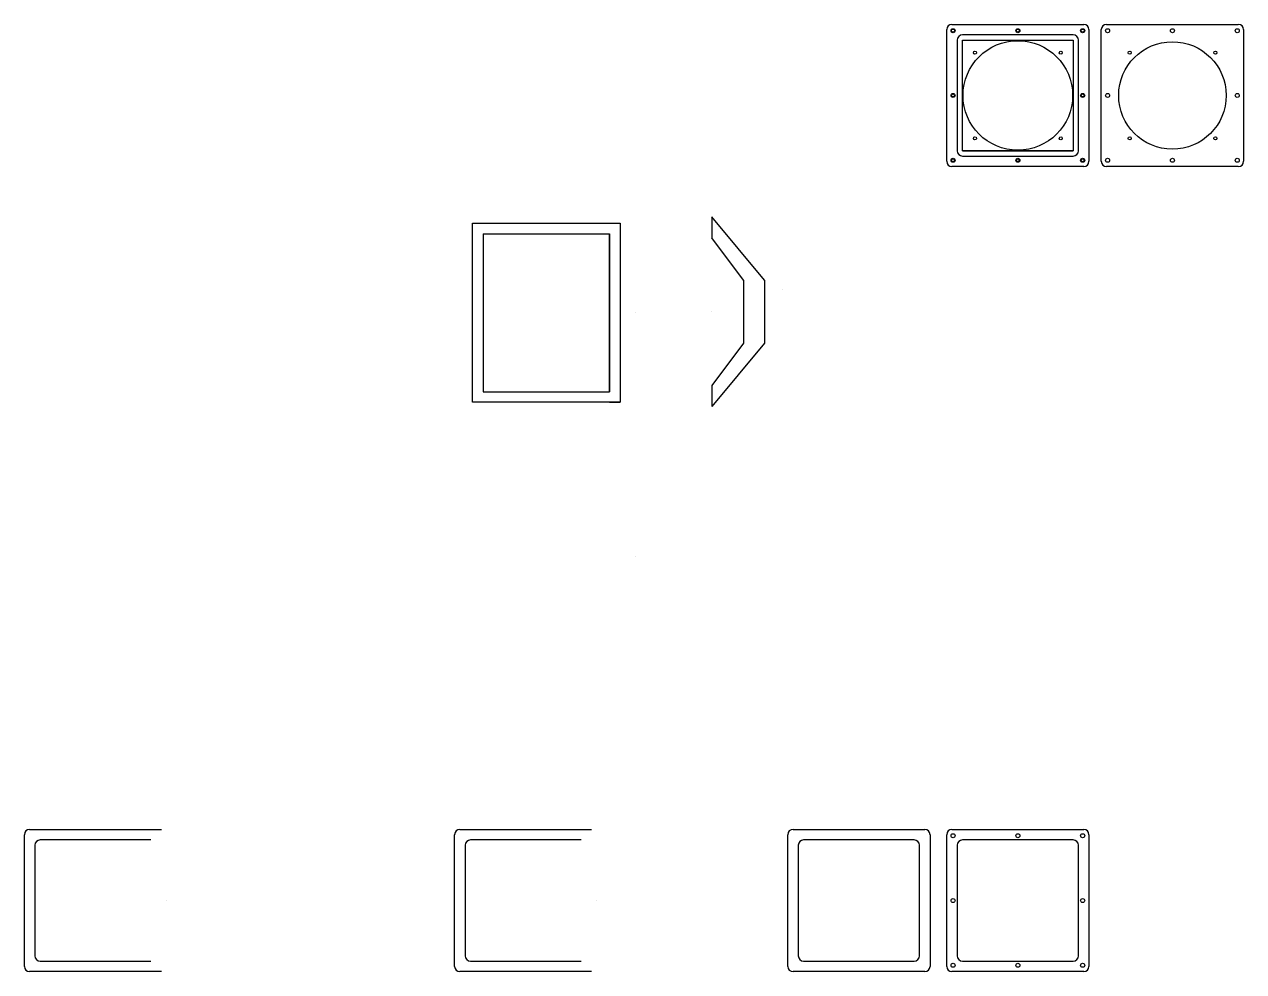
# Model space of a CAD drawing. Header units: millimetres. Extents: x -436 to 721, y -700 to 199.
import ezdxf

# ---------------------------------------------------------------- set-up
doc = ezdxf.new("R2010")
doc.units = ezdxf.units.MM
doc.layers.get('0').update_dxf_attribs({"true_color": 0xc2ced6})

msp = doc.modelspace()

# ---------------------------------------------------------------- linework, layer by layer
for p, q in [((443.9, 199.2), (568.9, 199.2)), ((590.6, 199.2), (715.6, 199.2)), ((438.9, 69.2), (438.9, 194.2)), ((558.9, 189.2), (453.9, 189.2)), ((573.9, 194.2), (573.9, 69.2)), ((585.6, 69.2), (585.6, 194.2)), ((720.6, 194.2), (720.6, 69.2)), ((448.9, 184.2), (448.9, 79.2)), ((453.9, 184.2), (558.9, 184.2)), ((453.9, 79.2), (453.9, 184.2)), ((558.9, 184.2), (558.9, 79.2)), ((563.9, 79.2), (563.9, 184.2)), ((558.9, 79.2), (453.9, 79.2)), ((453.9, 79.2), (558.9, 79.2)), ((453.9, 79.2), (558.9, 79.2)), ((453.9, 74.2), (558.9, 74.2)), ((568.9, 64.2), (443.9, 64.2)), ((715.6, 64.2), (590.6, 64.2)), ((266, -43.5), (216, 16.5)), ((216, 16.5), (216, -3.5)), ((-11, 10.5), (129, 10.5)), ((-11, -159.5), (-11, 10.5)), ((-1, 0.5), (-1, -149.5)), ((-1, 0.5), (119, 0.5)), ((119, -149.5), (119, 0.5)), ((119, 0.5), (119, -149.5)), ((119, 0.5), (119, -149.5)), ((129, 10.5), (129, -159.5)), ((246, -43.5), (216, -3.5)), ((246, -43.5), (246, -103.5)), ((266, -43.5), (266, -103.5)), ((282.8, -52.6, 190), (282.8, -52.6, 10)), ((129, -74.5, 200), (129, -74.5)), ((144, -74.5, 200), (144, -74.5)), ((216, -73.5, 110), (216, -73.5, -70)), ((266, -103.5), (216, -163.5)), ((246, -103.5), (216, -143.5)), ((-1, -149.5), (119, -149.5)), ((216, -143.5), (216, -163.5)), ((129, -159.5), (-11, -159.5)), ((119, -159.5), (129, -159.5)), ((144, -306, 170), (144, -306, 30)), ((-431.3, -565, 134.6), (-306.3, -565, 134.6)), ((-23, -565, 134.6), (102, -565, 134.6)), ((293.1, -565, 134.6), (418.1, -565, 134.6)), ((443.9, -565, 134.6), (568.9, -565, 134.6)), ((-436.3, -695, 134.6), (-436.3, -570, 134.6)), ((-316.3, -575, 134.6), (-421.3, -575, 134.6)), ((-28, -695, 134.6), (-28, -570, 134.6)), ((92, -575, 134.6), (-13, -575, 134.6)), ((288.1, -695, 134.6), (288.1, -570, 134.6)), ((408.1, -575, 134.6), (303.1, -575, 134.6)), ((423.1, -570, 134.6), (423.1, -695, 134.6)), ((438.9, -695, 134.6), (438.9, -570, 134.6)), ((558.9, -575, 134.6), (453.9, -575, 134.6)), ((573.9, -570, 134.6), (573.9, -695, 134.6)), ((-426.3, -580, 134.6), (-426.3, -685, 134.6)), ((-18, -580, 134.6), (-18, -685, 134.6)), ((298.1, -580, 134.6), (298.1, -685, 134.6)), ((413.1, -685, 134.6), (413.1, -580, 134.6)), ((448.9, -580, 134.6), (448.9, -685, 134.6)), ((563.9, -685, 134.6), (563.9, -580, 134.6)), ((-301.3, -632.5, 294.6), (-301.3, -632.5, 134.6)), ((107, -632.5, 294.6), (107, -632.5, 134.6)), ((-421.3, -690, 134.6), (-316.3, -690, 134.6)), ((-13, -690, 134.6), (92, -690, 134.6)), ((303.1, -690, 134.6), (408.1, -690, 134.6)), ((453.9, -690, 134.6), (558.9, -690, 134.6)), ((-306.3, -700, 134.6), (-431.3, -700, 134.6)), ((102, -700, 134.6), (-23, -700, 134.6)), ((418.1, -700, 134.6), (293.1, -700, 134.6)), ((568.9, -700, 134.6), (443.9, -700, 134.6))]:
    msp.add_line(p, q)
for centre, radius in [((444.9, 193.2), 1.9), ((444.9, 193.2), 1.4), ((506.4, 193.2), 1.9), ((506.4, 193.2), 1.4), ((567.9, 193.2), 1.9), ((567.9, 193.2), 1.4), ((591.6, 193.2), 1.9), ((653.1, 193.2), 1.9), ((714.6, 193.2), 1.9), ((506.4, 131.7), 52), ((465.7, 172.3), 1.4), ((547.1, 172.3), 1.4), ((653.1, 131.7), 51), ((612.5, 172.3), 1.4), ((693.8, 172.3), 1.4), ((444.9, 131.7), 1.9), ((444.9, 131.7), 1.4), ((567.9, 131.7), 1.9), ((567.9, 131.7), 1.4), ((591.6, 131.7), 1.9), ((714.6, 131.7), 1.9), ((465.7, 91), 1.4), ((547.1, 91), 1.4), ((612.5, 91), 1.4), ((693.8, 91), 1.4), ((444.9, 70.2), 1.9), ((444.9, 70.2), 1.4), ((506.4, 70.2), 1.9), ((506.4, 70.2), 1.4), ((567.9, 70.2), 1.9), ((567.9, 70.2), 1.4), ((591.6, 70.2), 1.9), ((653.1, 70.2), 1.9), ((714.6, 70.2), 1.9), ((444.9, -571, 134.6), 1.9), ((506.4, -571, 134.6), 1.9), ((567.9, -571, 134.6), 1.9), ((444.9, -632.5, 134.6), 1.9), ((567.9, -632.5, 134.6), 1.9), ((444.9, -694, 134.6), 1.9), ((506.4, -694, 134.6), 1.9), ((567.9, -694, 134.6), 1.9)]:
    msp.add_circle(centre, radius)
for centre, start, end in [((443.9, 194.2), 90, 180), ((568.9, 194.2), 0, 90), ((590.6, 194.2), 90, 180), ((715.6, 194.2), 0, 90), ((453.9, 184.2), 90, 180), ((558.9, 184.2), 0, 90), ((453.9, 79.2), 180, 270), ((558.9, 79.2), 270, 0), ((443.9, 69.2), 180, 270), ((568.9, 69.2), 270, 0), ((590.6, 69.2), 180, 270), ((715.6, 69.2), 270, 0), ((-431.3, -570, 134.6), 90, 180), ((-23, -570, 134.6), 90, 180), ((293.1, -570, 134.6), 90, 180), ((418.1, -570, 134.6), 0, 90), ((443.9, -570, 134.6), 90, 180), ((568.9, -570, 134.6), 0, 90), ((-421.3, -580, 134.6), 90, 180), ((-13, -580, 134.6), 90, 180), ((303.1, -580, 134.6), 90, 180), ((408.1, -580, 134.6), 0, 90), ((453.9, -580, 134.6), 90, 180), ((558.9, -580, 134.6), 0, 90), ((-421.3, -685, 134.6), 180, 270), ((-13, -685, 134.6), 180, 270), ((303.1, -685, 134.6), 180, 270), ((408.1, -685, 134.6), 270, 0), ((453.9, -685, 134.6), 180, 270), ((558.9, -685, 134.6), 270, 0), ((-431.3, -695, 134.6), 180, 270), ((-23, -695, 134.6), 180, 270), ((293.1, -695, 134.6), 180, 270), ((418.1, -695, 134.6), 270, 0), ((443.9, -695, 134.6), 180, 270), ((568.9, -695, 134.6), 270, 0)]:
    msp.add_arc(centre, 5, start, end)

doc.saveas('drawing.dxf')
